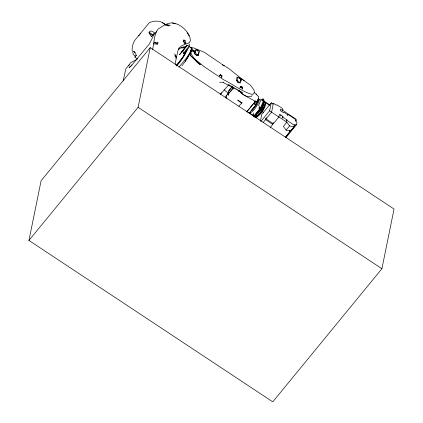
<?xml version="1.0" encoding="UTF-8"?>
<svg xmlns="http://www.w3.org/2000/svg" width="423" height="423" viewBox="0 0 423 423"><rect width="100%" height="100%" fill="white"/><g stroke="black" fill="none" stroke-linecap="round" stroke-linejoin="round"><path stroke-width="0.63" d="M262.154 100.082L262.154 100.568L263.016 100.96L262.921 102.276L260.557 107.839L253.731 116.156M255.164 116.272C257.084 112.65 266.823 104.185 263.571 99.289L262.921 98.855C266.115 103.852 256.275 112.915 253.974 116.605L254.625 117.039L261.065 108.997M260.637 99.617L260.383 101.256L258.68 105.116L259.447 107.188L260.938 108.061M195.177 50.173L194.527 53.272L195.135 54.408L196.869 55.598L198.339 55.413L199.154 51.342L198.017 50.057L196.626 49.348L195.939 49.602L195.336 52.701L194.527 53.272L194.643 51.215L191.905 49.29L191.952 47.984L193.126 47.751L204.029 52.135L220.975 63.566M183.582 40.058L183.519 41.295L185.015 40.259L185.856 43.268L184.317 43.833L183.582 40.058L185.015 40.259M240.978 79.709L240.904 81.179L241.036 79.503L240.327 78.223L238.979 77.213L236.986 77.219L236.462 80.46L238.223 82.686L240.449 82.998L237.044 80.513L236.462 80.46M265.787 103.63C264.824 108.901 261.245 114.057 256.893 117.086L256.486 116.589M282.162 118.176L283.008 116.632L281.004 115.04L279.407 114.374L278.868 116.986L273.332 123.738L266.062 118.937L266.321 117.668M250.76 114.009L251.378 114.067L252.711 115.442L253.261 114.982L253.456 112.994M258.268 98.808L258.014 100.05L258.279 98.987M250.395 113.438L250.495 112.73M295.376 121.19L296.227 119.815L288.052 114.506L287.265 115.468M152.592 49.708C154.157 42.834 153.803 35.077 157.991 29.145C162.326 26.427 166.958 22.72 172.267 22.895C179.854 23.815 186.152 29.24 189.446 35.966M289.972 131.32L291.024 131.421L296.565 124.663L296.962 122.279L295.291 120.169L296.169 120.227M264.1 102.065L263.561 104.132L261.768 107.299M228.235 93.996L228.399 94.911L227.997 94.303L228.61 91.125L232.042 86.678M247.947 112.232L249.337 113.153L249.348 112.349M262.429 106.062L263.011 105.11L260.854 109.668L254.725 116.859L255.159 117.155L256.111 116.277L256.994 116.859L256.951 116.135M28.949 240.438L41.089 180.764L150.234 47.635L394.051 209.047L381.911 268.721L272.766 401.85L28.949 240.438L138.094 107.31L150.234 47.635M176.264 56.693L175.942 58.268L174.757 53.853L176.264 56.693L174.731 55.915M190.292 51.521L189.647 54.678L197.155 62.297L200.439 64.835L191.074 56.048L189.996 53.647L190.244 52.441M246.884 111.725L254.07 102.953L255.238 100.737A2.157 0.439 -56.5 0 1 253.805 103.26L246.746 111.868M254.038 92.515L256.565 94.223L256.438 94.847A2.157 0.439 -56.5 0 0 256.1 94.636M249.337 113.153L255.936 105.105L256.354 103.809L257.644 102.112L258.76 96.603L257.374 95.677L257.411 95.249A2.157 0.439 -56.5 0 0 257.073 95.281M261.779 100.14L262.921 98.855M260.415 121.11L261.795 114.316L271.265 102.763L272.888 103.836M263.09 122.559L265.512 119.609L265.771 118.34M260.986 121.338L269.631 110.794L271.265 102.763M266.062 118.937L271.598 112.18L273.406 103.297L276.267 105.126L277.033 104.893L281.855 108.013L283.024 109.388L282.056 111.201M285.276 137.464L293.948 126.889L294.197 125.652M270.36 127.365L272.782 124.41L272.994 123.368M273.332 123.738L273.544 122.696M286.112 121.295L286.995 119.883L282.955 117.213M191.905 49.29L191.275 49.888L191.016 51.157L191.672 50.617L194.088 51.876L194.643 51.215M227.997 94.303L232.211 89.19L232.772 86.964M256.994 116.859L261.837 110.948L263.138 108.124M123.23 80.888L125.79 68.901L129.189 64.73M255.936 105.105L254.546 104.185L254.725 103.365M261.837 110.948L260.959 110.366L261.128 109.61M220.774 94.414L221.187 92.568M198.339 55.413L199.154 51.342M237.879 77.15L237.044 80.513L238.223 82.686L240.317 82.369L241.036 79.503M288.052 114.506L287.941 114.94L284.013 112.28L283.717 112.841L280.2 110.514L280.449 109.293L282.85 110.234M257.644 102.112L256.253 101.187L255.857 102.271A2.157 0.439 -56.5 0 1 254.778 103.905L254.546 104.185M228.304 93.234L228.669 92.383L226.998 94.63M222.033 75.902L221.599 77.531L221.583 76.352L222.033 75.902L220.351 74.591L219.368 76.04L220.351 74.591M255.936 115.453L256.105 114.818L256.396 114.913L255.936 115.453L257.247 116.373L257.676 115.78L257.247 116.373M252.198 114.876L252.282 114.58M257.84 100.515L258.284 99.077M260.959 110.366L262.302 107.965L263.143 108.589L258.152 115.03M153.459 36.293L154.02 34.543L156.917 31.011M191.672 50.617L190.953 52.775C192.724 59.03 199.281 62.096 203.706 66.348L223.746 79.82C233.226 84.389 241.882 91.617 252.06 94.403L253.816 93.774L254.429 92.156L253.932 89.877L250.416 85.187L241.422 78.678L228.6 68.383L225.322 66.453M186.458 45.61L186.03 46.858L182.942 47.767L181.753 47.545M242.643 87.847L242.13 89.237L242.12 88.196L241.047 87.207L240.121 87.075L240.735 86.297L241.982 86.731L242.643 87.847L242.12 88.196M257.353 103.175L258.464 100.182L258.612 99.056L258.263 98.749M186.617 50.173L182.953 57.042L176.951 64.989M186.458 50.247L183.106 56.619M257.692 100.991L255.693 104.825M263.429 107.611L264.132 106.184M158.043 42.771L157.441 43.987L153.512 43.944L154.749 42.184L158.043 42.771L157.097 44.436M263.143 108.589L265.353 103.524L265.374 102.519L264.449 102.176M152.835 37.124L149.34 43.96L132.002 64.883L129.063 67.627L130.903 66.443M239.809 88.1L240.735 86.297M261.61 107.156L261.8 106.781M261.514 107.907L263.011 105.11M261.43 108.468L260.922 109.028M256.238 103.862L256.819 102.8M263.344 107.944L261.689 110.726M252.039 95.513L251.542 96.359C246.815 98.009 241.834 93.885 239.037 90.485M128.64 65.877L130.448 62.826L137.147 59.188M180.907 47.841L183.307 47.958L184.671 47.667L185.803 46.842L179.526 54.858L182.715 50.258M259.447 107.188L258.786 108.267L260.653 109.583M226.702 95.112L226.178 95.958L226.538 98.157M185.179 61.356L187.886 57.116A14.424 2.929 -56.5 0 0 191.386 48.391L190.403 47.455M258.622 111.656L257.93 112.724L258.707 111.688M256.544 104.449L254.17 108.039M255.085 105.745L250.828 111.09M259.643 110.757L260.203 109.906M182.757 57.147L178.781 62.678L176.486 65.19M137.507 58.892L134.868 57.131L136.254 55.323M154.559 33.015L151.519 36.812L149.102 33.105L149.06 32.132L150.503 30.985L152.449 31.376L154.559 33.015L151.519 36.812M259.622 110.874L260.272 109.948M179.024 67.135L186.189 58.363L189.065 54.091L189.647 54.678L191.101 50.834L191.524 48.486L190.424 47.276M258.485 112.026L257.776 112.957L258.971 111.799L257.501 113.581M228.071 94.17L232.216 89.475M189.795 46.366L185.353 52.114L185.66 52.526L183.397 53.414L182.757 51.109L187.289 45.256L189.795 46.366L189.604 44.806L188.811 43.791M183.397 53.414L188.959 46.25M181.303 52.584L185.803 46.842M255.175 116.838L256.1 117.182L256.666 116.484M255.629 101.954L256.253 101.187M262.302 107.965L261.52 108.928L262.265 109.657M255.693 115.262L259.775 110.281M272.692 104.169L273.406 103.297M280.216 116.008L281.004 115.04M282.215 117.599L283.008 116.632M286.202 120.846L286.995 119.883M278.789 116.854L286.868 122.199L283.405 126.429L286.107 130.125L290.479 131.114L289.395 130.39M286.107 130.125L289.575 125.901L293.948 126.889M295.439 120.782L296.227 119.815M285.303 137.549L288.914 132.769M296.565 124.663L294.456 124.468L295.021 125.694L289.48 132.452L289.469 132.098M286.038 137.501L290.474 132.092L289.422 131.992M134.868 57.131L136.359 55.239L134.065 51.373L133.457 51.204L135.27 52.753M228.848 84.648L220.563 94.213M257.755 113.158L258.427 112.381M258.86 114.326L259.611 113.475M228.61 91.125L232.121 86.784M238.836 106.194L241.76 103.011L242.215 102.995L237.715 100.002L238.35 100.843L241.76 103.011M196.869 55.598L197.641 54.784L198.556 54.71M252.33 110.429L253.451 109.25M140.124 34.136L140.817 33.417M178.955 49.269L179.907 48.275L184.565 46.472M227.077 95.223L225.723 96.423L226.019 98.014M138.649 35.828L139.416 35.146M191.275 49.888L193.205 51.157L193.998 50.469M178.437 49.285L179.907 48.275M256.206 94.424L256.565 94.223M241.047 87.207L241.982 86.731M166.916 24.55L165.53 25.237L168.486 25.644L170.252 25.38L166.916 24.55L168.407 26.104M259.923 99.188L260.288 99.061M195.135 54.408L196.357 54.139L197.641 54.784M233.607 88.893L232.38 88.862M158.562 21.742L160.513 21.647L166.123 24.973L162.332 22.488M256.052 116.605L256.83 116.568C260.769 113.248 264.634 108.373 265.142 103.159M158.117 21.15L154.437 21.229L149.578 22.34L135.201 39.794C132.896 43.009 131.791 47.392 132.198 51.384M219.579 82.268L223.593 82.21M197.129 50.644L197.668 50.686L197.71 51.146L195.939 49.602M186.58 45.198L187.289 45.256M255.027 116.499L255.487 116.499M172.267 22.895L175.302 23.878M191.064 47.73L192.264 48.169M223.318 82.591L242.696 92.722L228.7 84.669M255.18 116.658L256.1 117.182M255.111 101.361C250.03 97.813 243.664 96.222 239.561 91.31M255.339 116.399L255.783 116.679M261.102 99.4L262.53 100.325M261.615 108.457L262.059 108.743M286.9 120.333L295.021 125.694M271.598 112.18L278.868 116.986M265.512 119.609L272.782 124.41M282.612 110.276L295.582 118.863M264.063 101.118L270.07 105.1M263.968 101.589L269.43 105.205M269.631 110.794L271.249 111.862M261.155 107.41L261.805 107.839M259.918 109.351L260.568 109.784M262.022 111.445L263.651 112.529M138.094 107.31L381.911 268.721M222.064 64.291L224.782 66.094M260.854 109.668L261.292 109.959M253.261 114.982L254.212 115.627M252.711 115.442L253.631 116.087M149.102 33.105L152.465 35.58M149.06 32.132L152.92 34.987M224.1 89.84L228.6 93.409M220.108 75.172L221.583 76.352M183.984 41.692L185.856 43.268M135.423 56.349L133.192 54.408L132.78 51.944M154.749 42.184L156.626 43.987M131.193 64.92L131.923 65.671M228.288 94.244L228.78 94.81M187.024 32.82L188.182 34.194M228.256 94.874L228.515 95.223M286.868 122.199L289.575 125.901M195.336 52.701L196.357 54.139M243.886 80.47L244.092 80.767L241.729 78.831M193.205 51.157L193.692 51.913M238.979 77.213L239.603 78.234M188.484 34.765L189.996 37.636L190.408 40.56L189.414 42.623L182.08 45.531L179.082 47.852L177.75 51.257L175.661 61.266L175.757 64.931M240.327 78.223L240.761 79.212M233.189 87.698L233.401 88.201M221.811 63.968L223.016 65.391L224.148 65.935L224.063 65.459M259.262 99.225L259.421 99.839C257.882 104.841 255.053 109.821 250.649 112.788L250.109 112.724L249.977 112.111M190.509 47.588A13.478 2.739 -56.5 0 1 190.075 52.949A13.478 2.739 -56.5 0 1 183.011 64.407M182.625 64.899A13.478 2.739 -56.5 0 1 181.858 65.829M187.532 49.163A13.478 2.739 -56.5 0 1 176.513 66.004M263.904 102.133A8.894 1.808 -56.5 0 1 263.735 102.948M239.143 78.197L239.138 78.583L239.693 78.662L239.143 78.197M240.105 91.342L238.963 91.32L238.08 90.337L238.963 91.32L240.105 91.342"/></g></svg>
